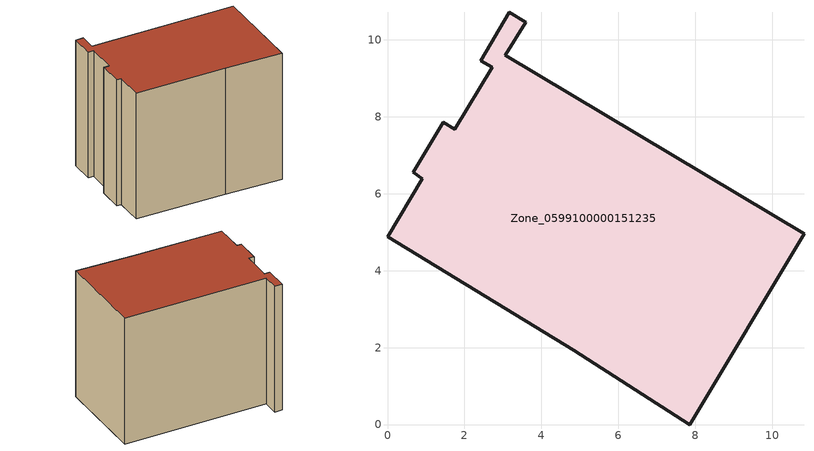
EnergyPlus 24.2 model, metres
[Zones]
Zone_0599100000151235
 floor ground (C_G): 3.07,9.6 10.83,4.95 7.86,0 4.85,1.93 0,4.88 0.91,6.39 0.67,6.55 1.45,7.85 1.75,7.67 2.72,9.28 2.42,9.46 3.17,10.71 3.59,10.46 z0
 wall outside (C_F): 3.17,10.71 2.42,9.46 2.72,9.28 1.75,7.67 1.45,7.85 0.67,6.55 0.91,6.39 0,4.88 4.85,1.93 7.86,0 10.83,4.95 3.07,9.6 3.59,10.46 3.17,10.71 z0:8.31
 roof outside (C_R): 3.07,9.6 3.59,10.46 3.17,10.71 2.42,9.46 2.72,9.28 1.75,7.67 1.45,7.85 0.67,6.55 0.91,6.39 0,4.88 4.85,1.93 7.86,0 10.83,4.95 z8.31
[BUILDING]
Pand.0599100000151235: North Axis=0; Terrain=City; Loads Convergence Tolerance Value=0.04; Temperature Convergence Tolerance Value=0.4; Solar Distribution=FullExterior; Maximum Number of Warmup Days=25; Minimum Number of Warmup Days=1
[Site:Location]
Rotterdam.The.Hague.AP_ZH_NLD Design_Conditions: Latitude=51.96; Longitude=4.45; Time Zone=1; Elevation=-4.5
[SITE:GROUNDTEMPERATURE:BUILDINGSURFACE]
18, 18, 18, 18, 18, 18, 18, 18, 18, 18, 18, 18
[MATERIAL] Thermal Absorptance=0.9; Solar Absorptance=0.7; Visible Absorptance=0.7
Name | Roughness | Thickness | Conductivity | Density | Specific Heat
G.TC.1975-1991 | MediumSmooth | 0.15 | 0.288461 | 540 | 1210
F.TC.1975-1991 | Rough | 0.3 | 0.230769 | 1920 | 840
R.TC.1975-1991 | MediumRough | 0.2 | 0.153846 | 1500 | 1000
[CONSTRUCTION]
C_G: G.TC.1975-1991
C_F: F.TC.1975-1991
C_R: R.TC.1975-1991
[ZONE]
Zone_0599100000151235: Type=1; Multiplier=1; Ceiling Height=Autocalculate; Volume=Autocalculate; Floor Area=autocalculate; Part of Total Floor Area=Yes
[ZONEINFILTRATION:DESIGNFLOWRATE]
Infil_Zone_0599100000151235: Zone or ZoneList or Space or SpaceList=Zone_0599100000151235; Schedule=AlwaysOn; Design Flow Rate Calculation Method=Flow/Area; Flow Rate per Floor Area=0.003; Constant Term Coefficient=1; Temperature Term Coefficient=0; Velocity Term Coefficient=0; Velocity Squared Term Coefficient=0
[HVACTEMPLATE:ZONE:IDEALLOADSAIRSYSTEM]
Zone_0599100000151235: Maximum Heating Supply Air Temperature=50; Minimum Cooling Supply Air Temperature=13; Maximum Heating Supply Air Humidity Ratio=0.0156; Minimum Cooling Supply Air Humidity Ratio=0.0077; Heating Limit=NoLimit; Cooling Limit=NoLimit; Dehumidification Control Type=ConstantSensibleHeatRatio; Cooling Sensible Heat Ratio=0.7; Dehumidification Setpoint=60; Humidification Control Type=None; Humidification Setpoint=30; Outdoor Air Method=None; Outdoor Air Flow Rate per Person=0.00944; Outdoor Air Flow Rate per Zone Floor Area=0; Outdoor Air Flow Rate per Zone=0; Demand Controlled Ventilation Type=None; Outdoor Air Economizer Type=NoEconomizer; Heat Recovery Type=None; Sensible Heat Recovery Effectiveness=0.7; Latent Heat Recovery Effectiveness=0.65
[ZONECONTROL:THERMOSTAT]
ThermostatControl_Zone_0599100000151235: Zone or ZoneList=Zone_0599100000151235; Control Type Schedule=DualSetpointControlType; Control 1=Thermostat_Zone_0599100000151235; Temperature Difference Between Cutout And Setpoint=0
[THERMOSTATSETPOINT:DUALSETPOINT]
Thermostat_Zone_0599100000151235: Heating Setpoint Temperature Schedule=HeatingSetpoint_Zone_0599100000151235; Cooling Setpoint Temperature Schedule=CoolingSetpoint_Zone_0599100000151235
[SCHEDULE:COMPACT]
HeatingSetpoint_Zone_0599100000151235: Through: 12/31, For: AllDays, Until: 24:00, 21
CoolingSetpoint_Zone_0599100000151235: Through: 12/31, For: AllDays, Until: 24:00, 24
DualSetpointControlType: Through: 12/31, For: AllDays, Until: 24:00, 4
AlwaysOn: Through: 12/31, For: AllDays, Until: 24:00, 1
